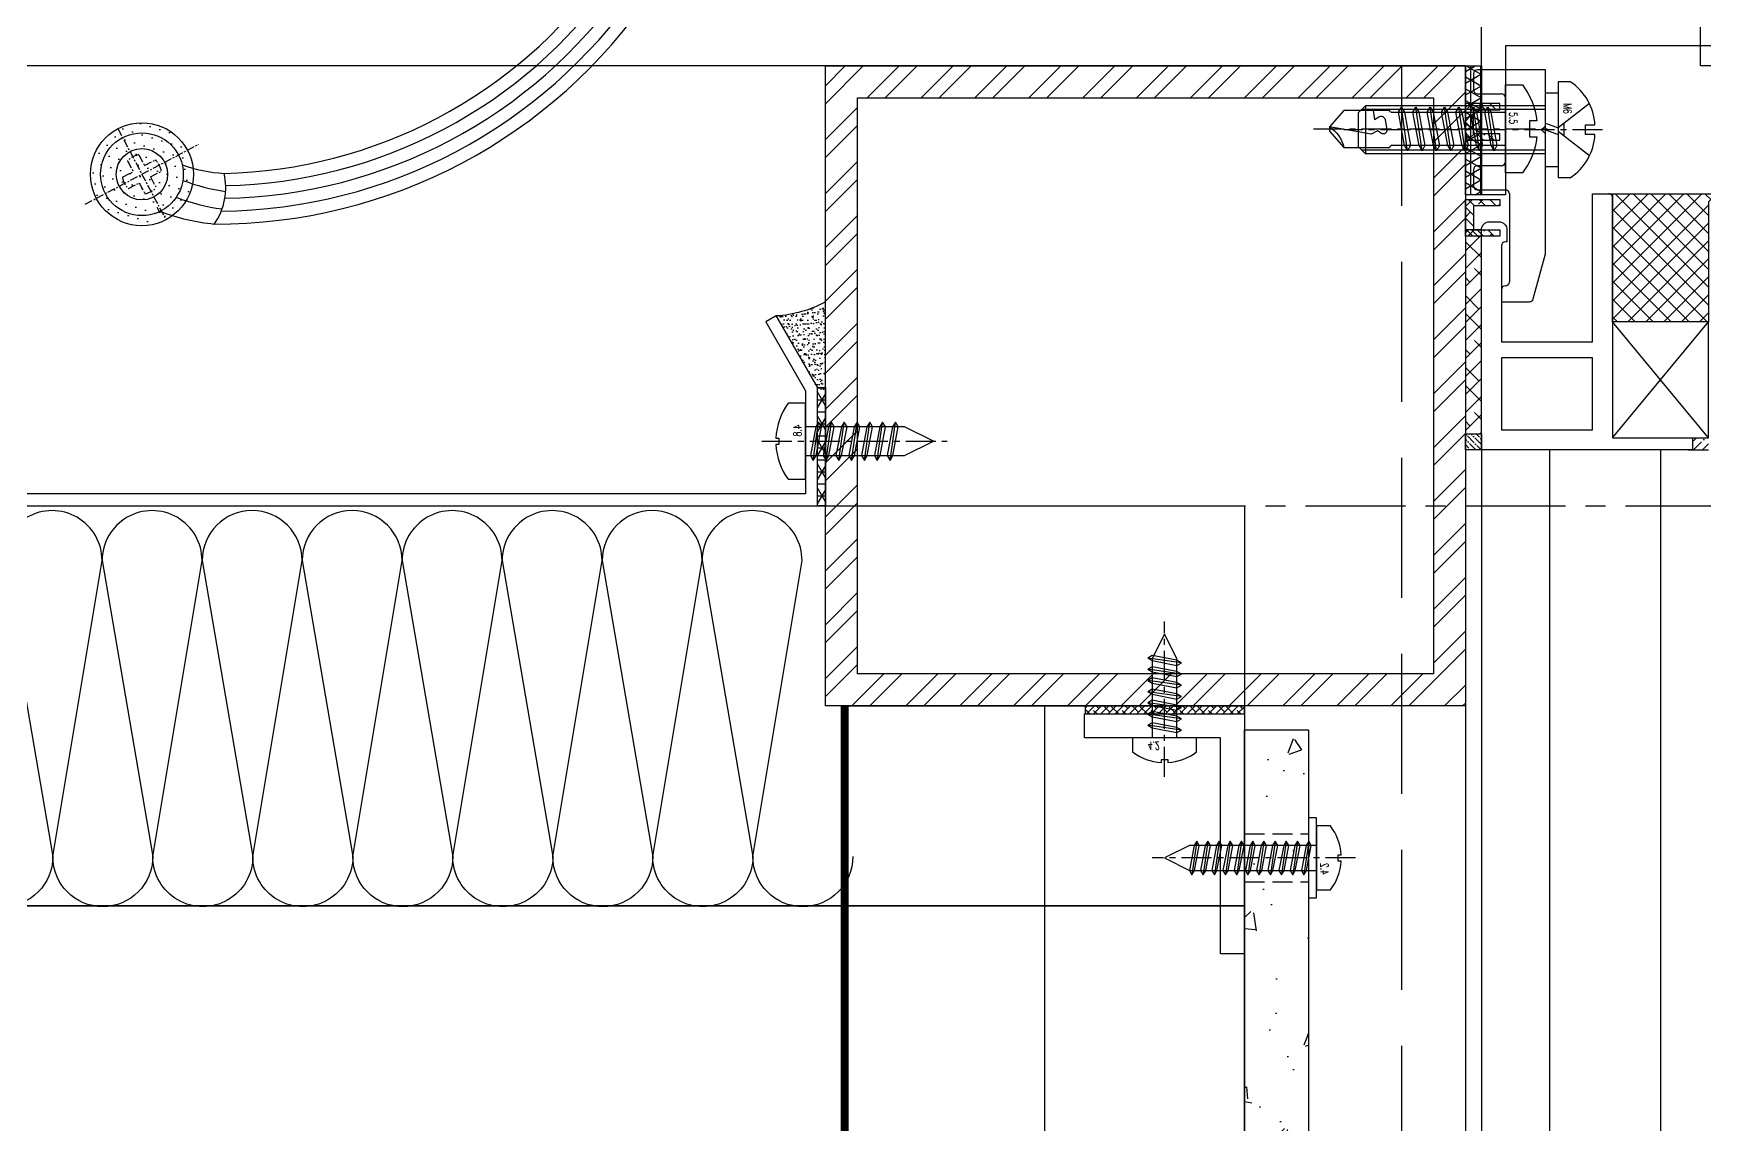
# Model space of a CAD drawing. Extents: x -160106 to 966792, y -663931 to 1550022.
# Drawn here: x -75486.9 to -75278, y -83391.5 to -83255.2 of the extents above; entities that cross this region are included whole.
import ezdxf
from ezdxf.enums import TextEntityAlignment as Align
from ezdxf.xclip import XClip

# ---------------------------------------------------------------- set-up
doc = ezdxf.new("R2010")
doc.units = 0
for name, pattern in [('AUSGEZOGEN', [0]), ('CENTER', [2, 1.25, -0.25, 0.25, -0.25]), ('ZN-CENTER', [2, 1.25, -0.25, 0.25, -0.25]), ('ZN-DASH', [0.35, 0.25, -0.1])]:
    doc.linetypes.add(name, pattern=pattern)
for name, color, linetype in [('!ZN1-填充-8', 8, 'Continuous'), ('!ZN1-标注-173', 173, 'Continuous'), ('!ZN3-不锈钢板幕墙-7', 7, 'Continuous'), ('!ZN3-其它材质幕墙-60', 60, 'Continuous'), ('!ZN3-铝板幕墙-3', 3, 'Continuous'), ('!ZN4-辅助材料-1', 1, 'Continuous'), ('!ZN4-配件-11', 11, 'Continuous'), ('!ZN5-钢材投影-40', 40, 'Continuous'), ('!ZN5-铝材投影-112', 112, 'Continuous'), ('!ZN5-铝材断面-6', 6, 'Continuous'), ('!ZN6-虚线-8', 8, 'ZN-DASH'), ('11紧固件', 11, 'Continuous'), ('2钢材断面', 2, 'Continuous'), ('A_Hatch', 8, 'Continuous'), ('BM', 8, '保温棉'), ('CEN', 1, 'CENTER'), ('Fill', 8, 'Continuous'), ('ZX', 240, 'CENTER'), ('型材截面颜色', 253, 'Continuous')]:
    doc.layers.add(name, color=color, linetype=linetype)
for name, color, linetype, lineweight in [('0CABR-填充', 8, 'Continuous', 5), ('0CABR-密封材料、垫片', 195, 'Continuous', 9), ('0填充', 8, 'Continuous', 13)]:
    doc.layers.add(name, color=color, linetype=linetype, lineweight=lineweight)
doc.styles.add('DHTEXT-1', font='ROMANS.shx', dxfattribs={"width": 0.7, "bigfont": 'CHINESE.shx'})
doc.linetypes.add('保温棉', pattern='A,0.006248399999999999,-6.2484,[134,ltypeshp.shx,S=6.2484,R=0,X=-6.2484,Y=0],-12.4968,[134,ltypeshp.shx,S=6.2484,R=180,X=6.2484,Y=0],-6.2484', length=24.9998484)

# ---------------------------------------------------------------- blocks, each defined once
blk = doc.blocks.new('20250822090122')
at = {"layer": 'A_Hatch'}
h = blk.add_hatch(dxfattribs=at)
h.set_pattern_fill('ANSI32', color=256)
h.set_pattern_definition([(45, (-80, -40), (-3.367596045400933, 3.367596045400933), []), (45, (-77.75493500000448, -40), (-3.367596045400933, 3.367596045400933), [])])
h.paths.add_polyline_path([(0, 40), (-80, 40), (-80, -40), (0, -40)])
h.paths.add_polyline_path([(-4, 36), (-4, -36), (-76, -36), (-76, 36)], flags=16)
at = {"layer": '2钢材断面'}
for points in [[(-80, 40), (0, 40), (0, -40), (-80, -40)], [(-76, 36), (-4, 36), (-4, -36), (-76, -36)]]:
    blk.add_lwpolyline(points, close=True, dxfattribs=at)
blk = doc.blocks.new('20240131155736')
at = {"layer": '!ZN1-填充-8'}
h = blk.add_hatch(dxfattribs=at)
h.set_pattern_fill('ANSI36', color=256, scale=0.5, angle=270, style=0)
h.set_pattern_definition([(315, (4155.516182055328, -11794.82250172619), (1.543481520808761, -0.4209495056751171), [1.984375, -0.396875, 0, -0.396875])])
h.paths.add_polyline_path([(-0.7497986001617392, 0.7500036128367356), (-0.7497986001617392, -0.7500036128367356), (1.250202532093681, -0.7500036128367356), (1.250202532093681, 0.7500036128367356)])
at = {"layer": '!ZN4-辅助材料-1', "linetype": 'AUSGEZOGEN'}
blk.add_line((-1.250202532108233, 0.749996387068677), (1.250202532108233, 0.7500036128367356), dxfattribs=at)
blk = doc.blocks.new('20240131160147')
at = {"layer": '!ZN5-铝材断面-6'}
blk.add_lwpolyline([(-3.359996820086963, 1.24972521692689), (-3.360017300714389, 19.749725232934), (-0.8600173007143894, 19.749725232934), (-0.8599968200869625, -10.750274787526), (9.139988671027822, -10.75027476862306), (9.139988671027822, -12.25027476862306), (-17.2600001134706, -12.25027476875402), (-17.2600001134706, 15.24972523121687, -0.414213562373095), (-16.2600001134706, 16.24972523121687), (-15.06000012539153, 16.24972523121687, -0.414213562373095), (-14.06000012539153, 15.24972523121687), (-14.06000012539153, 13.74972523121687), (-14.2600001134706, 13.74972523121687, 0.414213562373095), (-14.7600001134706, 13.24972523121687), (-14.7600001134706, 1.249725235698861)], format="xyb", close=True, dxfattribs=at)
blk.add_lwpolyline([(-14.7600001134706, -0.7502747643011389), (-14.7600001134706, -9.750274768754025), (-3.359996820086963, -9.750274787525996), (-3.359996820086963, -0.7502747830731096)], close=True, dxfattribs=at)
at = {"layer": '!ZN1-填充-8', "ltscale": 50, "xscale": -1, "rotation": 180}
blk.add_blockref('20240131155736', (9.889797354408074, -11.50027115578996), dxfattribs=at)
blk = doc.blocks.new('20250822102610', base_point=(-89164.55327459493, -87453.63117898782))
at = {"layer": '!ZN1-填充-8'}
h = blk.add_hatch(dxfattribs=at)
h.set_pattern_fill('ANSI37', color=256, angle=-1.272221872585407e-14, style=0)
h.set_pattern_definition([(44.99999999999999, (0, 0), (-1.122532015133644, 1.122532015133644), []), (135, (0, 0), (-1.122532015133644, -1.122532015133644), [])])
edge = h.paths.add_edge_path()
edge.add_line((-89165.05327484866, -87423.13117512563), (-89151.55327484867, -87423.13118085341))
edge.add_line((-89151.55327484867, -87423.13118085341), (-89152.55327484867, -87424.13118000627))
edge.add_line((-89152.55327484867, -87424.13118000627), (-89152.55327484867, -87439.13118438769))
edge.add_line((-89152.55327484867, -87439.13118438769), (-89164.55327484867, -87439.13117682973))
edge.add_line((-89164.55327484867, -87439.13117682973), (-89164.55327484867, -87423.63117784967))
edge.add_arc((-89165.05327484867, -87423.63117512563), 0.5000000000074204, 359.9996878473482, 449.9999999983324)
at = {"layer": '!ZN1-填充-8', "ltscale": 100}
for p, q in [((-89152.5532746931, -87453.63117898782), (-89164.55327484867, -87439.13117682973)), ((-89164.55327459493, -87453.63117898782), (-89152.55327484867, -87439.13118438756))]:
    blk.add_line(p, q, dxfattribs=at)
at = {"layer": '!ZN4-辅助材料-1', "linetype": 'AUSGEZOGEN'}
blk.add_lwpolyline([(-89165.05327484866, -87423.13117512563), (-89151.55327484867, -87423.13118085341), (-89152.55327484867, -87424.13118000627), (-89152.55327484867, -87439.13118438769), (-89164.55327484867, -87439.13117682973), (-89164.55327484867, -87423.63117784967, 0.4142151580810171), (-89165.05327484866, -87423.13117512563), (-89165.05327484866, -87423.13117512563)], format="xyb", dxfattribs=at)
blk.add_lwpolyline([(-89152.55327484867, -87439.13118438768), (-89164.55327467559, -87439.13117716176), (-89164.55327469764, -87442.13117353823)], dxfattribs=at)
blk.add_lwpolyline([(-89164.55327459965, -87439.13117716176), (-89164.55327459493, -87453.63117898782), (-89152.5532746931, -87453.63117898782), (-89152.55327469783, -87439.13117716176)], close=True, dxfattribs=at)
blk = doc.blocks.new('20250822103338', base_point=(-89182.55327602196, -87455.13117897836))
at = {"layer": '0填充'}
h = blk.add_hatch(dxfattribs=at)
h.set_pattern_fill('ANSI38', color=256, angle=360, style=0)
h.set_pattern_definition([(45, (0, 0), (-1.122532015133644, 1.122532015133644), []), (134.9999999999999, (0, 0), (-3.367596045400932, 1.122532015133645), [3.96875, -2.38125])])
h.paths.add_polyline_path([(-89182.553276022, -87453.13117897836), (-89180.55327602198, -87453.13117897836), (-89180.55327602211, -87427.6311789784), (-89182.55327602211, -87427.6311789784)])
at = {"layer": '型材截面颜色', "ltscale": 60}
h = blk.add_hatch(dxfattribs=at)
h.set_pattern_fill('ANSI36', color=256, scale=0.3, angle=90.00000000000001)
h.set_pattern_definition([(135, (0, 0), (-0.9260889124852567, 0.2525697034050699), [1.190625, -0.238125, 0, -0.238125])])
h.paths.add_polyline_path([(-89182.55327602196, -87455.13117898106), (-89182.55327602196, -87453.13104161006), (-89180.55326710995, -87453.1311102956), (-89180.55326710995, -87455.13124766659)])
at = {"layer": '!ZN4-辅助材料-1'}
for points in [[(-89180.55327602195, -87427.6311789784), (-89182.55327602195, -87427.6311789784), (-89182.55327602196, -87453.13117897836), (-89180.55327602196, -87453.13117897836)], [(-89182.55327602196, -87455.13117897836), (-89182.55327602196, -87453.13104160737), (-89180.55326570052, -87453.13103338321), (-89180.55326570052, -87455.1311707542)]]:
    blk.add_lwpolyline(points, close=True, dxfattribs=at)
at = {"layer": '0CABR-密封材料、垫片'}
blk.add_lwpolyline([(-89180.55327602195, -87427.6311789784), (-89182.55327602195, -87427.6311789784), (-89182.55327602196, -87455.13117897836), (-89180.55327602196, -87455.13117897836)], close=True, dxfattribs=at)
blk = doc.blocks.new('20250822103828')
at = {"layer": '!ZN4-辅助材料-1', "ltscale": 100}
for name, p in [('20250822102610', (18.40000010126096, 1.499999990541255)), ('20250822103338', (0, 0))]:
    blk.add_blockref(name, p, dxfattribs=at)
at = {"layer": '!ZN6-虚线-8', "ltscale": 50}
blk.add_blockref('20240131160147', (19.26000011348515, 12.25027476875402), dxfattribs=at)
blk = doc.blocks.new('*U3024')
at = {"linetype": 'ByBlock', "ltscale": 10}
for p, q in [((-3.099760062443238, 5.999999999999091), (-1.5997600624396, 5.999999999999091)), ((-1.5997600624396, -5.999999999999091), (-1.5997600624396, 5.999999999999091)), ((-1.5997600624396, -4.620044984873882), (-1.5997600624396, 4.620044984872013)), ((-1.5997600624396, 4.620044984872013), (0, 4.620044984872013)), ((0, 4.620044984872013), (0, -4.620044984873882)), ((-5.512308570388996, 3.264313849224891), (-1.5997600624396, 0.2324707128979036)), ((2.220446049250313e-16, 3.000000000002645), (22.5002399375644, 3.000000000000339)), ((2.220446049250313e-16, 2.55000000000389), (22.95023993756877, 2.549999999997793)), ((22.50023993756076, -2.999999999986928), (22.50023993755713, 3.000000000014891)), ((22.50023993755713, 3.000000000014891), (23.40023993755858, 2.100000000013436)), ((23.40023993756222, -2.100000000009119), (23.40023993755858, 2.100000000013436)), ((-6.199760062438145, 0.5999999999958163), (-4.999760062433779, 0.5999999999976353)), ((-4.999760062433779, 0.5999999999976353), (-4.999760062433779, -0.5999999999994543)), ((-2.359507198434585, 0.8212005739923881), (-2.359507198434585, -0.8212005739890408)), ((0, -9.343636975245317e-13), (-1.5997600624396, 0.5822434348437788)), ((-4.999760062433779, -0.5999999999994543), (-6.200041946336569, -0.6000000000067303)), ((-5.512308570388996, -3.264313849219434), (-1.5997600624396, -0.2324707128950645)), ((-0.0001236077368957922, -0.834518847842471), (-1.599883670176496, -0.2522754129977578)), ((0, -2.549999999996544), (22.95023993757604, -2.549999999997114)), ((2.220446049250313e-16, -2.999999999997355), (22.50023993756804, -2.999999999999661)), ((22.50023993755713, -3.000000000014213), (23.40023993755858, -2.100000000012757)), ((-3.0997600624396, -5.999999999999091), (-1.5997600624396, -5.999999999999091)), ((0, -4.620044984873882), (-1.5997600624396, -4.620044984873882))]:
    blk.add_line(p, q, dxfattribs=at)
at = {"color": 0, "linetype": 'ZN-CENTER', "ltscale": 3}
blk.add_line((-7.149760062439595, 2.968965134506063e-13), (25.2002399375604, 2.456684181638768e-12), dxfattribs=at)
at = {"linetype": 'ByBlock', "ltscale": 10}
for centre, radius, start, end in [((0.6289204536260513, 0.2696463704114649), 6.836666666661672, 123.0516276806388, 177.2303399897559), ((0.6289204536260513, -0.2696463704151029), 6.836666666662514, 182.7696600102441, 236.9483723193611)]:
    blk.add_arc(centre, radius, start, end, dxfattribs=at)
at = {"layer": 'Defpoints', "color": 0, "ltscale": 10, "style": 'DHTEXT-1', "width": 0.7}
blk.add_text('M6', height=1, rotation=90, dxfattribs=at).set_placement((-2.254738332375523, -2.651439335049475), align=Align.CENTER)
blk = doc.blocks.new('20250828093013')
at = {"layer": '!ZN5-铝材投影-112'}
for p, q in [((1.455191522836685e-11, 3.637978807091713e-12), (-8.499999999869033, 1.455191522836685e-11)), ((-1.01863406598568e-10, -6.999999999985448), (0, 0)), ((-8.999999999869033, -0.4999999999854481), (-8.999999999869033, -2.499999999985448)), ((-8.499999999869033, -2.999999999985448), (-5.499999999869033, -2.999999999985448)), ((-4.999999999869033, -3.499999999985448), (-5.000000000101863, -11.49999999998545)), ((-4.999999999869033, -3.499999999985448), (-4.999999999869033, -3.499999999985448)), ((-0.5000000001018634, -7.499999999985448), (-1.01863406598568e-10, -6.999999999985448)), ((-1.01863406598568e-10, -7.999999999985448), (-0.5000000001018634, -7.499999999985448)), ((-1.01863406598568e-10, -22.99999999998545), (-1.01863406598568e-10, -7.999999999985448)), ((-8.999999999869033, -12.49999999998545), (-8.999999999869033, -14.49999999998545)), ((-5.499999999869033, -11.99999999998545), (-8.499999999869033, -11.99999999998545)), ((-8.499999999869033, -14.99999999998545), (-4.999999999577994, -14.99999999998181)), ((-4.499999999577994, -15.49999999998181), (-4.499999999577994, -26.49999999998181)), ((-1.508395735509112, -28.6294095225021), (-1.01863406598568e-10, -22.99999999998545)), ((-5.499999999577994, -27.49999999998181), (-5.499999999577994, -28.99999999998181)), ((-5.499999999577994, -28.99999999998181), (-1.991358648621826, -28.99999999998545))]:
    blk.add_line(p, q, dxfattribs=at)
for centre, radius, start, end in [((-8.499999999869033, -0.4999999999854481), 0.5, 90, 180), ((-8.499999999869033, -2.499999999985448), 0.5, 180, 270), ((-5.499999999869033, -3.499999999989086), 0.500000000003638, 4.168816632087861e-10, 90), ((-8.499999999869033, -12.49999999998545), 0.5, 90, 180), ((-5.499999999985448, -11.50000000009823), 0.4999999998835847, 270.0000000133402, 1.292333155947237e-08), ((-8.499999999869033, -14.49999999998545), 0.5, 180, 270), ((-4.999999999577994, -15.49999999998181), 0.5, 0, 90), ((-4.999999999577994, -27.49999999998181), 0.5, 90, 180), ((-4.999999999577994, -26.49999999998181), 0.5, 270, 0), ((-1.991358648665482, -28.49999999998909), 0.499999999996362, 270.0000000050026, 345.0000000045844)]:
    blk.add_arc(centre, radius, start, end, dxfattribs=at)
blk = doc.blocks.new('*U2281')
at = {"linetype": 'ByBlock', "ltscale": 10}
for p, q in [((0.9859588387780631, 2.110000000000021), (1.57904116122194, -2.110000000000007)), ((2.385958838778063, 2.109999999999977), (2.97904116122194, -2.110000000000051)), ((3.785958838778063, 2.109999999999933), (4.37904116122194, -2.110000000000094)), ((5.185958838778062, 2.109999999999889), (5.779041161221939, -2.110000000000138)), ((6.585958838778063, 2.109999999999845), (7.17904116122194, -2.110000000000182)), ((7.985958838778063, 2.109999999999801), (8.57904116122194, -2.110000000000226)), ((9.385958838778063, 2.109999999999757), (9.97904116122194, -2.11000000000027)), ((0, 1.550000000000024), (9.895000016689004, 1.549999999999739)), ((9.895000016689004, 1.549999999999739), (13, -2.927436071331612e-13)), ((9.895000016689004, -1.550000000000255), (0, -1.549999999999945)), ((13, -2.927436071331612e-13), (9.895000016689004, -1.550000000000255))]:
    blk.add_line(p, q, dxfattribs=at)
at = {"color": 0, "linetype": 'CENTER', "ltscale": 3}
blk.add_line((-4.851510917911964, 2.913225216616411e-13), (14.54315256367451, -8.526512829121202e-15), dxfattribs=at)
at = {"linetype": 'ByBlock', "ltscale": 10}
blk.add_lwpolyline([(-3.087680633323398, 0.4000000000000909, -0.1514667514007003), (-1.723475382979757, 4), (0, 4), (0, -4), (-1.723475382979757, -4, -0.1514667514007005), (-3.087680633323398, -0.4000000000000892), (-2.699999999999932, -0.3999999999999773), (-2.699999999999932, 0.4000000000000341)], format="xyb", close=True, dxfattribs=at)
for points in [[(1.255725010475717, -1.549999999999976), (0.6626426880318403, 1.550000000000018), (0.9859588387779494, 2.109999999999935), (1.309274989524115, 1.550000000000018), (1.902357311968163, -1.549999999999976), (1.57904116122194, -2.10999999999995)], [(2.655725010475717, -1.55000000000002), (2.06264268803184, 1.549999999999975), (2.385958838777949, 2.109999999999892), (2.709274989524115, 1.549999999999975), (3.302357311968163, -1.55000000000002), (2.97904116122194, -2.109999999999994)], [(4.055725010475717, -1.550000000000064), (3.46264268803184, 1.549999999999931), (3.785958838777949, 2.109999999999848), (4.109274989524115, 1.549999999999931), (4.702357311968163, -1.550000000000064), (4.37904116122194, -2.110000000000038)], [(5.455725010475716, -1.550000000000108), (4.86264268803184, 1.549999999999887), (5.185958838777949, 2.109999999999804), (5.509274989524115, 1.549999999999887), (6.102357311968162, -1.550000000000108), (5.779041161221939, -2.110000000000082)], [(6.855725010475717, -1.550000000000152), (6.26264268803184, 1.549999999999843), (6.585958838777949, 2.10999999999976), (6.909274989524115, 1.549999999999843), (7.502357311968162, -1.550000000000152), (7.17904116122194, -2.110000000000126)], [(8.255725010475718, -1.550000000000196), (7.66264268803184, 1.549999999999799), (7.985958838777949, 2.109999999999716), (8.309274989524116, 1.549999999999799), (8.902357311968164, -1.550000000000196), (8.57904116122194, -2.11000000000017)], [(9.655725010475717, -1.55000000000024), (9.06264268803184, 1.549999999999755), (9.385958838777949, 2.109999999999672), (9.709274989524115, 1.549999999999755), (10.30235731196816, -1.55000000000024), (9.97904116122194, -2.110000000000213)]]:
    blk.add_lwpolyline(points, close=True, dxfattribs=at)
at = {"layer": 'Defpoints', "color": 0, "ltscale": 10, "style": 'DHTEXT-1', "width": 0.7}
blk.add_text('4.2', height=1, rotation=90, dxfattribs=at).set_placement((-0.4943080637851551, -1.360906739295894), align=Align.CENTER)
blk = doc.blocks.new('*U2280')
at = {"linetype": 'ByBlock', "ltscale": 10}
for p, q in [((0.9859588387780631, 2.110000000000021), (1.57904116122194, -2.110000000000007)), ((2.385958838778063, 2.109999999999994), (2.97904116122194, -2.110000000000034)), ((3.785958838778063, 2.109999999999967), (4.37904116122194, -2.110000000000061)), ((5.185958838778062, 2.10999999999994), (5.779041161221939, -2.110000000000087)), ((6.585958838778063, 2.109999999999913), (7.17904116122194, -2.110000000000114)), ((7.985958838778063, 2.109999999999886), (8.57904116122194, -2.110000000000142)), ((9.385958838778063, 2.109999999999859), (9.97904116122194, -2.110000000000168)), ((10.78595883877806, 2.109999999999832), (11.37904116122194, -2.110000000000196)), ((12.18595883877806, 2.109999999999805), (12.77904116122194, -2.110000000000222)), ((13.58595883877806, 2.109999999999778), (14.17904116122194, -2.110000000000249)), ((14.98595883877806, 2.109999999999751), (15.57904116122194, -2.110000000000277)), ((0, 1.550000000000024), (15.895000016689, 1.549999999999744)), ((15.895000016689, 1.549999999999744), (19, -2.884803507186006e-13)), ((15.895000016689, -1.550000000000251), (0, -1.549999999999945)), ((19, -2.884803507186006e-13), (15.895000016689, -1.550000000000251))]:
    blk.add_line(p, q, dxfattribs=at)
at = {"color": 0, "linetype": 'CENTER', "ltscale": 3}
blk.add_line((-4.851510917911964, 2.913225216616411e-13), (20.54315256367451, -4.2632564145606e-15), dxfattribs=at)
at = {"linetype": 'ByBlock', "ltscale": 10}
blk.add_lwpolyline([(-3.087680633323398, 0.4000000000000909, -0.1514667514007003), (-1.723475382979757, 4), (0, 4), (0, -4), (-1.723475382979757, -4, -0.1514667514007005), (-3.087680633323398, -0.4000000000000892), (-2.699999999999932, -0.3999999999999773), (-2.699999999999932, 0.4000000000000341)], format="xyb", close=True, dxfattribs=at)
for points in [[(1.255725010475717, -1.549999999999976), (0.6626426880318403, 1.550000000000018), (0.9859588387779494, 2.109999999999935), (1.309274989524115, 1.550000000000018), (1.902357311968163, -1.549999999999976), (1.57904116122194, -2.10999999999995)], [(2.655725010475717, -1.550000000000003), (2.06264268803184, 1.549999999999991), (2.385958838777949, 2.109999999999908), (2.709274989524115, 1.549999999999991), (3.302357311968163, -1.550000000000003), (2.97904116122194, -2.109999999999977)], [(4.055725010475717, -1.55000000000003), (3.46264268803184, 1.549999999999965), (3.785958838777949, 2.109999999999881), (4.109274989524115, 1.549999999999965), (4.702357311968163, -1.55000000000003), (4.37904116122194, -2.110000000000004)], [(5.455725010475716, -1.550000000000057), (4.86264268803184, 1.549999999999937), (5.185958838777949, 2.109999999999855), (5.509274989524115, 1.549999999999937), (6.102357311968162, -1.550000000000057), (5.779041161221939, -2.110000000000031)], [(6.855725010475717, -1.550000000000084), (6.26264268803184, 1.549999999999911), (6.585958838777949, 2.109999999999828), (6.909274989524115, 1.549999999999911), (7.502357311968162, -1.550000000000084), (7.17904116122194, -2.110000000000058)], [(8.255725010475718, -1.550000000000111), (7.66264268803184, 1.549999999999883), (7.985958838777949, 2.1099999999998), (8.309274989524116, 1.549999999999883), (8.902357311968164, -1.550000000000111), (8.57904116122194, -2.110000000000085)], [(9.655725010475717, -1.550000000000138), (9.06264268803184, 1.549999999999857), (9.385958838777949, 2.109999999999774), (9.709274989524115, 1.549999999999857), (10.30235731196816, -1.550000000000138), (9.97904116122194, -2.110000000000111)], [(11.05572501047572, -1.550000000000165), (10.46264268803184, 1.54999999999983), (10.78595883877795, 2.109999999999746), (11.10927498952411, 1.54999999999983), (11.70235731196816, -1.550000000000165), (11.37904116122194, -2.110000000000139)], [(12.45572501047572, -1.550000000000192), (11.86264268803184, 1.549999999999803), (12.18595883877795, 2.10999999999972), (12.50927498952412, 1.549999999999803), (13.10235731196816, -1.550000000000192), (12.77904116122194, -2.110000000000166)], [(13.85572501047572, -1.550000000000219), (13.26264268803184, 1.549999999999776), (13.58595883877795, 2.109999999999693), (13.90927498952411, 1.549999999999776), (14.50235731196816, -1.550000000000219), (14.17904116122194, -2.110000000000193)], [(15.25572501047572, -1.550000000000246), (14.66264268803184, 1.549999999999749), (14.98595883877795, 2.109999999999665), (15.30927498952412, 1.549999999999749), (15.90235731196816, -1.550000000000246), (15.57904116122194, -2.11000000000022)]]:
    blk.add_lwpolyline(points, close=True, dxfattribs=at)
at = {"layer": 'Defpoints', "color": 0, "ltscale": 10, "style": 'DHTEXT-1', "width": 0.7}
blk.add_text('4.2', height=1, rotation=90, dxfattribs=at).set_placement((-0.4943080637851551, -1.360906739295894), align=Align.CENTER)
blk = doc.blocks.new('*U2282')
at = {"linetype": 'ByBlock', "ltscale": 10}
blk.add_lwpolyline([(0, -5), (1, -5), (1, 5), (0, 5)], close=True, dxfattribs=at)
blk = doc.blocks.new('*U1421')
at = {"layer": '!ZN1-填充-8', "ltscale": 10}
h = blk.add_hatch(dxfattribs=at)
h.set_pattern_fill('AR-CONC', color=8, scale=10)
h.set_pattern_definition([(49.99999999999999, (186.9277592031826, 0), (18.2184668996004, -1.593908553890308), [1.905, -20.955]), (355, (186.9277592031826, 0), (-3.524282597566698, 19.105664288218), [1.524, -16.764]), (100.451, (188.4459592031826, -0.132825), (14.69425016659592, 17.51166878202919), [1.619, -17.809]), (46.18420000000002, (186.9277592031826, 5.08), (27.10790408921299, -4.204232793272713), [2.857499999999998, -31.43249999999999]), (96.6356, (189.1867492031826, 4.729649999999999), (23.74042344662372, 24.74255558900492), [2.4285, -26.7135]), (351.1840000000001, (186.9277592031826, 5.08), (23.74046058139339, 24.74251178605977), [2.286, -25.146]), (21, (189.4677592031826, 3.81), (15.16148798353833, -10.22655185167625), [1.905, -20.955]), (326.0000000000001, (189.4677592031826, 3.81), (6.180202834764708, 18.41879661223193), [1.524, -16.764]), (71.4514, (190.7312092031826, 2.95779), (21.34164907701244, 8.192285771605745), [1.619, -17.809]), (37.50000000000001, (186.9277592031826, 0), (0.308860325059182, 8.455503887315311), [0, -16.5608, 0, -17.018, 0, -16.8275]), (7.499999999999999, (186.9277592031826, 0), (6.681966251030574, 10.01805748181195), [0, -9.7028, 0, -16.1798, 0, -6.4135]), (327.5, (181.2635592031826, 0), (13.55905951668714, -0.5728743992673435), [0, -6.35, 0, -19.812, 0, -26.289]), (317.5, (178.7235592031826, 0), (14.81291813860181, 2.542649103333303), [0, -8.255, 0, -13.1572, 0, -18.669])])
edge = h.paths.add_edge_path()
edge.add_line((394.1575950642869, 8), (0, 8))
edge.add_line((0, 8), (0, 0))
edge.add_line((0, 0), (394.1575950642869, 0))
at = {"layer": '!ZN1-填充-8', "const_width": 1}
blk.add_lwpolyline([(-2.999999998137184, 58), (394.1575950642869, 58)], dxfattribs=at)
at = {"layer": '!ZN3-其它材质幕墙-60', "ltscale": 20}
blk.add_lwpolyline([(394.1575950642869, 8), (0, 8), (0, 0), (394.1575950642869, 0)], dxfattribs=at)
at = {"layer": '!ZN5-铝材投影-112'}
blk.add_lwpolyline([(-2, 8), (28, 8), (28, 11), (1, 11), (1, 28), (-2, 28)], close=True, dxfattribs=at)
at = {"layer": '!ZN6-虚线-8', "color": 8, "linetype": 'ZN-DASH', "ltscale": 10}
for p, q in [((12.99999999999996, 8), (12.99999999999996, 0)), ((18.99999999999996, 8), (18.99999999999996, 0))]:
    blk.add_line(p, q, dxfattribs=at)
at = {"layer": 'BM'}
blk.add_line((-2.999999998137184, 33), (394.1575950642869, 33), dxfattribs=at)
at = {"layer": 'Defpoints', "color": 8}
blk.add_lwpolyline([(394.1575950642869, 58), (-2.999999998137184, 58), (-2.999999998137184, 8), (394.1575950642869, 8)], dxfattribs=at)
at = {"layer": '!ZN4-配件-11', "color": 1}
for name, p, rotation in [('*U2281', (1, 18), 180), ('*U2280', (16.00000000000005, -1), 89.99999999999997)]:
    blk.add_blockref(name, p, dxfattribs=dict(at, rotation=rotation))
at = {"layer": '!ZN4-配件-11', "extrusion": (0, 0, -1), "zscale": -1, "rotation": 270}
blk.add_blockref('*U2282', (-15.99999999999976, -8.881784197001252e-16), dxfattribs=at)
blk = doc.blocks.new('*U2283')
at = {"linetype": 'ByBlock', "ltscale": 10}
for p, q in [((0.980701996714231, 2.400000000000386), (1.655298003285623, -2.399999999999796)), ((2.580701996714217, 2.400000210272508), (3.255298003285609, -2.399999789727674)), ((4.180701996714204, 2.40000042054463), (4.855298003285595, -2.399999579455552)), ((5.780701996714191, 2.400000630816753), (6.455298003285582, -2.399999369183429)), ((7.380701996714176, 2.400000841088874), (8.055298003285568, -2.399999158911307)), ((8.980701996714163, 2.400001051360997), (9.655298003285555, -2.399998948639185)), ((10.58070199671415, 2.400001261633119), (11.25529800328554, -2.399998738367063)), ((0, 1.7899998674459), (12.38000001907299, 1.790001397150355)), ((12.38000001907299, 1.790001397150355), (16, 1.626980552060786e-06)), ((16, 1.626980552060786e-06), (12.38000001907299, -1.789998580962678)), ((12.38000001907299, -1.789998580962678), (0, -1.790000231097598))]:
    blk.add_line(p, q, dxfattribs=at)
at = {"color": 0, "linetype": 'CENTER', "ltscale": 3}
blk.add_line((-5.42402482348062, 2.951201566112061e-13), (17.70672576295199, 2.948752353404415e-13), dxfattribs=at)
at = {"linetype": 'ByBlock', "ltscale": 10}
blk.add_lwpolyline([(-3.299999999999955, 0.4000000000003876), (-3.689993742175107, 0.3999999999999488, -0.1474780726293994), (-2.137196594791703, 4.750000000000297), (0, 4.750000000000293), (0, -4.749999999999703), (-2.137196594791703, -4.749999999999703, -0.1474780726293994), (-3.689993742175107, -0.3999999999993538), (-3.299999999999955, -0.3999999999995669)], format="xyb", close=True, dxfattribs=at)
for points in [[(1.303114339079855, -1.789999999999669), (0.6285183325084631, 1.790000000000258), (0.980701996714231, 2.400000000000158), (1.332885660919771, 1.790000000000258), (2.00748166749139, -1.789999999999669), (1.655298003285623, -2.399999999999796)], [(2.903114339079841, -1.789999789727547), (2.228518332508449, 1.790000210272381), (2.580701996714217, 2.400000210272281), (2.932885660919758, 1.790000210272381), (3.607481667491377, -1.789999789727547), (3.255298003285609, -2.399999789727674)], [(4.503114339079827, -1.789999579455424), (3.828518332508436, 1.790000420544503), (4.180701996714204, 2.400000420544403), (4.532885660919744, 1.790000420544503), (5.207481667491363, -1.789999579455424), (4.855298003285595, -2.399999579455552)], [(6.103114339079815, -1.789999369183302), (5.428518332508423, 1.790000630816625), (5.780701996714191, 2.400000630816525), (6.132885660919731, 1.790000630816625), (6.80748166749135, -1.789999369183302), (6.455298003285582, -2.399999369183429)], [(7.7031143390798, -1.78999915891118), (7.028518332508408, 1.790000841088747), (7.380701996714176, 2.400000841088647), (7.732885660919717, 1.790000841088747), (8.407481667491336, -1.78999915891118), (8.055298003285568, -2.399999158911307)], [(9.303114339079787, -1.789998948639058), (8.628518332508396, 1.79000105136087), (8.980701996714163, 2.400001051360769), (9.332885660919704, 1.79000105136087), (10.00748166749132, -1.789998948639058), (9.655298003285555, -2.399998948639185)], [(10.90311433907977, -1.789998738366936), (10.22851833250838, 1.790001261632992), (10.58070199671415, 2.400001261632892), (10.93288566091969, 1.790001261632992), (11.60748166749131, -1.789998738366936), (11.25529800328554, -2.399998738367063)]]:
    blk.add_lwpolyline(points, close=True, dxfattribs=at)
at = {"layer": 'Defpoints', "color": 0, "ltscale": 10, "style": 'DHTEXT-1', "width": 0.7}
blk.add_text('4.8', height=1, rotation=90, dxfattribs=at).set_placement((-0.4943080637851551, -1.360906739296144), align=Align.CENTER)
blk = doc.blocks.new('fldx')
h = blk.add_hatch()
h.set_pattern_fill('DOTS', color=256, angle=45, style=0)
h.set_pattern_definition([(45.00000000000001, (-6059.472415639524, -1072.347563096982), (-0.5612660075668219, 1.683798022700466), [0, -1.5875])])
h.paths.add_polyline_path([(19.49185741183101, 32.63750814745617, 1), (3.404577326411527, 32.63750814745617, 1)])
h = blk.add_hatch()
h.set_pattern_fill('DOTS', color=256, angle=45, style=0)
h.set_pattern_definition([(45.00000000000001, (-6059.472415639524, -1162.347563096982), (-0.5612660075668219, 1.683798022700466), [0, -1.5875])])
h.paths.add_polyline_path([(19.49185741183101, -57.36249185254428, 1), (3.404577326411527, -57.36249185254428, 1)])
at = {"layer": '!ZN1-标注-173'}
blk.add_line((18.18142601291765, -57.67171863582234), (17.18142601291765, -57.67171863580779), dxfattribs=at)
blk.add_line((17.18142601291765, -57.67171863582234), (17.18142601291765, -57.67171863582234))
for centre in [(11.44821736912127, 32.63750814745617), (11.44821736912127, -57.36249185254428)]:
    blk.add_circle(centre, 8.043640042709816)
at = {"color": 4, "linetype": 'ByBlock'}
for centre, radius in [((11.44821736912127, 32.63750814742707), 6.464888629969209), ((11.44821736912127, 32.6374963084545), 4), ((11.44821736912127, -57.36250369151685), 6.464888629969209), ((11.44821736912127, -57.36249185254428), 4)]:
    blk.add_circle(centre, radius, dxfattribs=at)
for centre, radius, start, end in [((-3.44787772060954, 8.502973574710268), 32.36139694209459, 33.30117827491956, 48.70006589089888), ((-4.219250643538544, 5.258542309720724), 32.36139694209459, 35.59385651078586, 48.70006589089888), ((-3.44787772060954, 8.502973574710268), 24.36139694209459, 31.49635058581813, 47.22872874139858), ((-6.203296043531736, 3.240134435736763), 32.36139694209459, 36.13416905110966, 48.38881705301178), ((14.90383648095303, 30.67066860510567), 9.745620917703995, 284.381576615608, 333.1610540623005), ((-48.93074560828973, -12.36249777204466), 82.17773686555333, 331.9580912544686, 28.04190874553144), ((-48.93074560828973, -12.36249777204466), 80.17773686555333, 332.733597266586, 27.26640273341395), ((-49.92487615717619, -12.36249777204512), 75.17068832294687, 333.4377038734888, 26.56229612651115), ((-48.93074560828973, -12.36249777204466), 76.17773686555333, 333.285964540744, 26.71403545925595), ((-48.93074560828973, -12.36249777204466), 78.17773686555333, 333.1628154087539, 26.83718459124611), ((-3.44787772060954, -33.22796911880005), 24.36139694209459, 312.7712712586014, 328.5036494141819), ((14.90383648095303, -55.39566414919545), 9.745620917703995, 26.83894593769939, 75.61842338439192), ((-6.203296043531736, -27.96512997982654), 32.36139694209459, 311.6111829469883, 323.8658309488903), ((-4.219250643538544, -29.9835378538105), 32.36139694209459, 311.2999341091012, 324.4061434892142), ((-3.44787772060954, -33.22796911880005), 32.36139694209459, 311.2999341091012, 326.6988217250804)]:
    blk.add_arc(centre, radius, start, end, dxfattribs=at)
at = {"layer": 'CEN', "linetype": 'ZN-CENTER'}
for p, q in [((11.44821736912127, 42.64950402247086), (11.44821736912127, 22.62551227244148)), ((10.44821736912127, 35.53868118507853), (10.44821736912127, 33.63749630851271)), ((12.44821736912127, 35.53868118507853), (12.44821736912127, 33.63749630851271)), ((3.318701669137226, 32.6374963084545), (19.39906726908521, 32.6374963084545)), ((8.54704025076353, 33.63749630851271), (10.44821736912127, 33.63749630851271)), ((8.54704841223429, 31.63749630851271), (10.44821736912127, 31.63749630851271)), ((10.44821736912127, 31.63749630851271), (10.44821736912127, 29.73633510977561)), ((12.44821736912127, 33.63749630851271), (14.349394487479, 33.63749630851271)), ((12.44821736912127, 31.63749630851271), (14.34938632600824, 31.63749630851271)), ((12.44821736912127, 31.6374963084545), (12.44821736912127, 29.73633510977561)), ((11.44821736912127, -67.37449956656064), (11.44821736912127, -47.35050781653126)), ((10.44821736912127, -56.36249185260249), (10.44821736912127, -54.46133065386539)), ((12.44821736912127, -56.36249185254428), (12.44821736912127, -54.46133065386539)), ((3.362733974470757, -57.36250369154595), (19.44309957441874, -57.36250369154595)), ((8.54704841223429, -56.36249185260249), (10.44821736912127, -56.36249185260249)), ((12.44821736912127, -56.36249185260249), (14.34938632600824, -56.36249185260249)), ((8.54704025076353, -58.36249185260249), (10.44821736912127, -58.36249185260249)), ((10.44821736912127, -60.26367672916831), (10.44821736912127, -58.36249185260249)), ((12.44821736912127, -60.26367672916831), (12.44821736912127, -58.36249185260249)), ((12.44821736912127, -58.36249185260249), (14.349394487479, -58.36249185260249))]:
    blk.add_line(p, q, dxfattribs=at)
for centre, start, end in [((11.44821736912127, 32.63750814742707), 70.98153379508508, 109.0184662049149), ((11.44821736912127, 32.63750814742707), 160.9817676020062, 199.0187000139466), ((11.44821736912127, 32.63750814742707), 340.9812999860534, 19.01823239799385), ((11.44821736912127, 32.63750814742707), 250.9815337950851, 289.0184662049149), ((11.44821736912127, -57.36250369151685), 70.98153379508508, 109.0184662049149), ((11.44821736912127, -57.36250369151685), 160.9812999860534, 199.0182323979938), ((11.44821736912127, -57.36250369151685), 340.9817676020062, 19.01870001394657), ((11.44821736912127, -57.36250369151685), 250.9815337950851, 289.0184662049149)]:
    blk.add_arc(centre, 3.068681311968248, start, end, dxfattribs=at)
blk = doc.blocks.new('*U3023')
at = {"linetype": 'ByBlock', "ltscale": 10}
for p, q in [((1.419619596213958, 2.729999885991237), (2.200602679755074, -2.730000114008757)), ((3.219619596213958, 2.729999881768008), (4.000602679755074, -2.730000118231986)), ((5.019619596213958, 2.729999877544779), (5.800602679755074, -2.730000122455214)), ((6.819619596213958, 2.729999873321551), (7.600602679755074, -2.730000126678443)), ((8.619619596213958, 2.729999869098322), (9.400602679755075, -2.730000130901672)), ((10.41961959621396, 2.729999864875094), (11.20060267975507, -2.7300001351249)), ((12.21961959621396, 2.729999860651865), (13.00060267975507, -2.730000139348129)), ((0, 2.084999581674395), (14.28830168384373, 2.085001969002848)), ((14.28834179297628, -2.085001744372565), (0, -2.084999717997933))]:
    blk.add_line(p, q, dxfattribs=at)
at = {"color": 0, "linetype": 'CENTER', "ltscale": 3}
blk.add_line((23.99999999999994, 2.188255855140087e-07), (-5.914909539480056, -1.533137051807418e-07), dxfattribs=at)
at = {"linetype": 'ByBlock', "ltscale": 10}
blk.add_lwpolyline([(-3.944271909999143, 1.000000079036682, -0.137385347329328), (-2.123903424387548, 5.500000079036611), (1.77635683940025e-15, 5.500000079036611), (1.77635683940025e-15, -5.499999920963375), (-2.123903424387548, -5.499999920963375, -0.137385347329328), (-3.944271909999143, -0.9999999209634319), (-2.999999999999998, -0.9999999209633751), (-2.999999999999998, 1.000000079036639)], format="xyb", close=True, dxfattribs=at)
for points in [[(1.828211756127738, -2.085000114008789), (1.047228672586622, 2.084999885991241), (1.419619596213901, 2.729999885991095), (1.792010519841123, 2.084999885991241), (2.57299360338241, -2.085000114008761), (2.200602679755074, -2.730000114008771)], [(3.628211756127738, -2.085000118232018), (2.847228672586622, 2.084999881768012), (3.219619596213901, 2.729999881767866), (3.592010519841123, 2.084999881768012), (4.37299360338241, -2.085000118231989), (4.000602679755074, -2.730000118232)], [(5.428211756127738, -2.085000122455247), (4.647228672586622, 2.084999877544783), (5.019619596213901, 2.729999877544637), (5.392010519841123, 2.084999877544783), (6.17299360338241, -2.085000122455218), (5.800602679755074, -2.730000122455229)], [(7.228211756127738, -2.085000126678475), (6.447228672586622, 2.084999873321555), (6.819619596213901, 2.729999873321409), (7.192010519841123, 2.084999873321555), (7.97299360338241, -2.085000126678447), (7.600602679755074, -2.730000126678457)], [(9.028211756127739, -2.085000130901704), (8.247228672586623, 2.084999869098326), (8.619619596213902, 2.72999986909818), (8.992010519841124, 2.084999869098326), (9.77299360338241, -2.085000130901676), (9.400602679755075, -2.730000130901686)], [(10.82821175612774, -2.085000135124933), (10.04722867258662, 2.084999864875098), (10.4196195962139, 2.729999864874951), (10.79201051984112, 2.084999864875098), (11.57299360338241, -2.085000135124904), (11.20060267975507, -2.730000135124914)], [(12.62821175612774, -2.085000139348161), (11.84722867258662, 2.084999860651869), (12.2196195962139, 2.729999860651723), (12.59201051984112, 2.084999860651869), (13.37299360338241, -2.085000139348133), (13.00060267975507, -2.730000139348143)]]:
    blk.add_lwpolyline(points, close=True, dxfattribs=at)
for points in [[(14.28755614132959, -2.084999790480305, -0.414213562373095), (14.44551068678416, -2.242954335934877), (14.44551068678416, -2.321931608662732), (20.17706341883141, -2.321931608662732), (21.99999672497771, -0.2620664843346907), (21.99999672497771, 0.2620669033741529), (20.1770634188305, 2.321932027703048), (14.44551068678416, 2.321932027703616), (14.44551068678416, 2.242954754974284, -0.414213562373095), (14.28755614132959, 2.085000209519654)], [(16.51287844574838, -2.321931608662732), (16.35611659158181, -1.195959136936376), (15.82661205339483, -1.523970797760166, -0.5304615897786895), (15.03442566961419, -1.169417307181045), (14.81075563571315, 0.0990784896746442, -0.6513157956771675), (15.47433833661651, 0.5440859063701903), (16.0012324895205, 0.2109028390927443), (16.76803563861736, 0.6608451827776259), (21.99999672497771, -0.2620664843346907, -0.2012259957209903), (20.1770634188305, 2.321932027703048)]]:
    blk.add_lwpolyline(points, format="xyb", dxfattribs=at)
at = {"layer": 'Defpoints', "color": 0, "ltscale": 10, "style": 'DHTEXT-1', "width": 0.7}
blk.add_text('5.5', height=1, rotation=90, dxfattribs=at).set_placement((-0.4943080637851551, -1.360906537433093), align=Align.CENTER)
blk = doc.blocks.new('*U3563')
at = {"linetype": 'ByBlock', "lineweight": -2, "ltscale": 10}
for p, q in [((0, 4.200000000000099), (0, -4.199999999999992)), ((-1.19999999999709, -2.999999999995627), (-1.19999999999709, 2.999999999995733)), ((5.50000000054162, 2.500000000000053), (5.50000000054162, -2.499999999999947)), ((5.50000000054162, 2.000000000000053), (0, 2.000000000000053)), ((5.50000000054162, -1.999999999999947), (0, -1.999999999999947))]:
    blk.add_line(p, q, dxfattribs=at)
at = {"color": 0, "linetype": 'CENTER', "ltscale": 3}
blk.add_line((10.0124521631674, 5.329070518200751e-14), (-2.451370260241674, 5.329070518200751e-14), dxfattribs=at)
at = {"linetype": 'ByBlock', "lineweight": -2, "ltscale": 10}
for centre, radius, start, end in [((0, 2.999999999995733), 1.2, 90, 180), ((7.00000000054162, 2.500000000000053), 1.5, 348.4480414647314, 180), ((16.16515139045397, 5.329070518200751e-14), 8, 164.3308475018224, 195.6691524981776), ((4.415117063422031, -3.584688101909705e-12), 5.96066603962293, 160.3950489643864, 199.6049510356135), ((6.186535024229231, -0.0009536892320660684), 2.672094166157843, 323.2266208412516, 36.78433105121244), ((0, -2.999999999995627), 1.2, 180, 270), ((7.00000000054162, -2.499999999999947), 1.5, 180, 11.5519585352685)]:
    blk.add_arc(centre, radius, start, end, dxfattribs=at)
at = {"layer": 'Defpoints', "color": 0, "ltscale": 10, "style": 'DHTEXT-1', "width": 0.7}
blk.add_text('D4', height=1, rotation=90, dxfattribs=at).set_placement((7.370543652128534, -1.846676056511448), align=Align.CENTER)
blk = doc.blocks.new('20250918111454', base_point=(-75307.86896925682, -83259.22476175737))
at = {"layer": '!ZN1-填充-8'}
h = blk.add_hatch(dxfattribs=at)
h.set_pattern_fill('NET3', color=256, scale=0.4, angle=90.00000000000001, style=0)
h.set_pattern_definition([(90, (0, 0), (-1.27, -2.042315765089328e-16), []), (150, (0, 0), (-0.635, -1.099852262806237), []), (210, (0, 0), (0.635, -1.099852262806237), [])])
h.paths.add_polyline_path([(-75305.86896925679, -83275.37525834801), (-75307.86896925679, -83275.37525834801), (-75307.8689692568, -83259.22476175737), (-75305.8689692568, -83259.22476175737)])
at = {"layer": '!ZN3-铝板幕墙-3', "ltscale": 40}
for p, q in [((-75218.4689692568, -83264.22476175746), (-75218.4689692568, -83214.22476182976)), ((-75220.9689692568, -83261.65573945375), (-75220.9689692568, -83216.8456605163)), ((-75278.46896925682, -83259.22363300614), (-75278.46896925682, -83242.08729199994))]:
    blk.add_line(p, q, dxfattribs=at)
at = {"layer": '!ZN3-铝板幕墙-3', "ltscale": 30}
for p, q in [((-75241.95508063534, -83256.72363300614), (-75278.4689692568, -83256.72363300613)), ((-75220.9689692568, -83261.65573945375), (-75241.95508063534, -83256.72363300614)), ((-75242.51680237283, -83259.22363300614), (-75278.4689692568, -83259.22363300614)), ((-75218.46896936414, -83264.2247618379), (-75242.51680237283, -83259.22363300614))]:
    blk.add_line(p, q, dxfattribs=at)
at = {"layer": '!ZN4-辅助材料-1', "ltscale": 5}
blk.add_lwpolyline([(-75305.86896925679, -83275.37525834801), (-75307.86896925679, -83275.37525834801), (-75307.86896925682, -83259.22476175737), (-75305.86896925679, -83259.22476175737)], close=True, dxfattribs=at)
at = {"layer": '!ZN5-铝材投影-112'}
blk.add_lwpolyline([(-75305.86896925679, -83275.34363300422), (-75305.86896925679, -83253.723633006), (-75262.20978311234, -83253.723633006), (-75262.20978311234, -83256.723633006), (-75302.86896925679, -83256.72363300745), (-75302.86896925679, -83275.34363300567)], close=True, dxfattribs=at)
at = {"layer": '!ZN4-配件-11', "color": 1, "ltscale": 40}
for name, p, rotation in [('*U3563', (-75269.56290861571, -83259.22363300934), 90), ('*U3023', (-75302.86896925679, -83267.12619934608), 180)]:
    blk.add_blockref(name, p, dxfattribs=dict(at, rotation=rotation))
blk = doc.blocks.new('20250828132035')
at = {"layer": '!ZN1-填充-8'}
h = blk.add_hatch(dxfattribs=at)
h.set_pattern_fill('AR-SAND', color=256, scale=0.5, style=0)
h.set_pattern_definition([(37.50000000000001, (116936.4675657832, 33045.21846454769), (-0.03149667905480408, 0.9634118845065793), [0, -0.76, 0, -0.85, 0, -0.8125]), (7.499999999999999, (116936.4675657832, 33045.21846454769), (0.8848883526338636, 1.41107303261487), [0, -0.41, 0, -0.685, 0, -0.2625]), (327.5, (116935.8525657832, 33045.21846454769), (1.557070930875748, 0.002829526768482249), [0, -0.25, 0, -0.9, 0, -1.175]), (317.5, (116935.8525657832, 33045.21846454769), (1.503063302286147, 0.4388377824671246), [0, -0.125, 0, -0.59, 0, -0.675])])
edge = h.paths.add_edge_path()
edge.add_arc((458.6533716356789, 14488.09001851885), 14.3792900125779, 273.13283068018336, 298.88795811342646, ccw=False)
edge.add_line((459.4392137690884, 14473.73221808122), (464.5999832845555, 14464.79350307428))
edge.add_line((464.5999832845555, 14464.79350307428), (464.5999832845555, 14464.47196404337))
edge.add_line((464.5999832845555, 14464.47196404338), (465.5999832845409, 14464.47196404338))
edge.add_line((465.5999832845409, 14464.47196404338), (465.5999832845409, 14475.49999993803))
at = {"layer": '!ZN1-填充-8', "ltscale": 0.1}
h = blk.add_hatch(dxfattribs=at)
h.set_pattern_fill('NET3', color=256, scale=3, style=0)
h.set_pattern_definition([(7.016477563892661e-15, (117062.4676786674, 33022.51196883505), (0, 1.5), []), (59.99999999999999, (117062.4676786674, 33022.51196883505), (-1.299038105676658, 0.7500000000000002), []), (120, (117062.4676786674, 33022.51196883505), (-1.299038105676658, -0.7499999999999997), [])])
h.paths.add_polyline_path([(464.5999832845555, 14464.79350307428), (465.5999832845555, 14464.79350307428), (465.59998328457, 14449.99999993923), (464.59998328457, 14449.99999993923)])
at = {"layer": '0CABR-填充'}
h = blk.add_hatch(dxfattribs=at)
h.set_pattern_fill('ANSI38', color=256, scale=0.3, angle=90.00000000000001)
h.set_pattern_definition([(135, (1224.733077965488, 3005.546058693872), (-0.6735192090801863, -0.6735192090801866), []), (225, (1224.733077965488, 3005.546058693872), (-0.6735192090801858, -2.02055762724056), [2.38125, -1.42875])])
h.paths.add_polyline_path([(549.9000000967499, 14495.6999998886), (549.900000096517, 14496.49999988888), (546.6000000964705, 14496.49999988865), (546.6000000967033, 14499.49999988865), (549.900000096517, 14499.49999988865), (549.900000096517, 14500.2999998887), (545.6000000967033, 14500.2999998887), (545.6000000964705, 14495.6999998886)])
h = blk.add_hatch(dxfattribs=at)
h.set_pattern_fill('ANSI38', color=256, scale=0.3, angle=90)
h.set_pattern_definition([(135, (1224.733077965546, 3005.546058693872), (-0.6735192090801865, -0.6735192090801864), []), (225, (1224.733077965546, 3005.546058693872), (-0.6735192090801867, -2.020557627240559), [2.38125, -1.42875])])
h.paths.add_polyline_path([(549.9000000968081, 14495.6999998886), (549.9000000965752, 14496.49999988888), (546.6000000965287, 14496.49999988865), (546.6000000967615, 14499.49999988865), (549.9000000965752, 14499.49999988865), (549.9000000965752, 14500.2999998887), (545.6000000967615, 14500.2999998887), (545.6000000965287, 14495.6999998886)])
h = blk.add_hatch(dxfattribs=at)
h.set_pattern_fill('ANSI38', color=256, scale=0.3, angle=90.00000000000001)
h.set_pattern_definition([(135, (1224.733077965255, 2993.546058693872), (-0.6735192090801863, -0.6735192090801866), []), (225, (1224.733077965255, 2993.546058693872), (-0.6735192090801858, -2.02055762724056), [2.38125, -1.42875])])
h.paths.add_polyline_path([(549.900000096517, 14483.6999998886), (549.9000000962842, 14484.49999988888), (546.6000000962376, 14484.49999988865), (546.6000000964705, 14487.49999988865), (549.9000000962842, 14487.49999988865), (549.9000000962842, 14488.2999998887), (545.6000000964705, 14488.2999998887), (545.6000000962376, 14483.6999998886)])
h = blk.add_hatch(dxfattribs=at)
h.set_pattern_fill('ANSI38', color=256, scale=0.3, angle=90)
h.set_pattern_definition([(135, (1224.733077965313, 2993.546058693872), (-0.6735192090801865, -0.6735192090801864), []), (225, (1224.733077965313, 2993.546058693872), (-0.6735192090801867, -2.020557627240559), [2.38125, -1.42875])])
h.paths.add_polyline_path([(549.9000000965752, 14483.6999998886), (549.9000000963424, 14484.49999988888), (546.6000000962958, 14484.49999988865), (546.6000000965287, 14487.49999988865), (549.9000000963424, 14487.49999988865), (549.9000000963424, 14488.2999998887), (545.6000000965287, 14488.2999998887), (545.6000000962958, 14483.6999998886)])
at = {"layer": 'Fill', "ltscale": 50}
h = blk.add_hatch(dxfattribs=at)
h.set_pattern_fill('ANSI38', color=256, scale=0.4, style=0)
h.set_pattern_definition([(45, (498.0650008347584, 14424.00000000966), (-0.4490128060534577, 0.4490128060534577), []), (135, (498.0650008347584, 14424.00000000966), (-1.347038418160373, 0.4490128060534578), [1.5875, -0.9525000000000001])])
h.paths.add_polyline_path([(498.0650008347584, 14425.00000000966), (498.0650008347584, 14424.00000000966), (517.9999832845497, 14424.00000000966), (517.9999832845497, 14425.00000000966)])
at = {"layer": '!ZN1-填充-8'}
blk.add_lwpolyline([(300.0000000966247, 14449.99999993737), (517.9999832845497, 14449.99999993737), (517.9999832845497, 14399.99999993731), (300.0000000966247, 14399.99999993731)], close=True, dxfattribs=at)
at = {"layer": '!ZN3-不锈钢板幕墙-7', "ltscale": 4}
blk.add_lwpolyline([(298.5000000966247, 14451.49999993737), (298.5000000966247, 14451.49999993737), (262.9020068780228, 14451.49999993737), (254.3113680824317, 14456.45980755851), (253.5613680824317, 14455.16076945284), (262.5000830893696, 14449.99999993737), (300.0000000966247, 14449.99999993737), (300.0000000966247, 14449.99999993737), (464.59998328457, 14449.99999993802), (464.5999832845555, 14464.79350307428), (459.4392137690884, 14473.73221808122), (458.140175663415, 14472.98221808122), (463.0999832845555, 14464.39157928563), (463.09998328457, 14451.49999993802)], close=True, dxfattribs=at)
at = {"layer": '!ZN4-辅助材料-1', "ltscale": 4}
blk.add_line((300.0000000966247, 14399.99999993731), (517.9999832845497, 14399.9999999373), dxfattribs=at)
at = {"layer": '!ZN4-辅助材料-1'}
for points in [[(549.9000000968081, 14495.6999998886), (549.9000000965752, 14496.49999988888), (546.6000000965287, 14496.49999988865), (546.6000000967615, 14499.49999988865), (549.9000000965752, 14499.49999988865), (549.9000000965752, 14500.2999998887), (545.6000000967615, 14500.2999998887), (545.6000000965287, 14495.6999998886), (549.9000000968081, 14495.6999998886)], [(549.9000000968081, 14488.29999988846), (549.9000000965752, 14487.49999988842), (546.6000000965287, 14487.49999988842), (546.6000000967615, 14484.49999988865), (549.9000000965752, 14484.49999988842), (549.9000000965752, 14483.6999998886), (545.6000000967615, 14483.6999998886), (545.6000000965287, 14488.2999998887), (549.9000000968081, 14488.29999988846)]]:
    blk.add_lwpolyline(points, dxfattribs=at)
at = {"layer": '!ZN4-辅助材料-1', "ltscale": 4}
blk.add_lwpolyline([(459.4392137690884, 14473.73221808122), (464.5999832845555, 14464.79350307428), (465.5999832845555, 14464.79350307428), (465.59998328457, 14475.49999993804, -0.1128534114984326), (459.4392137690884, 14473.73221808122)], format="xyb", dxfattribs=at)
blk.add_lwpolyline([(464.5999832845555, 14464.79350307428), (465.5999832845555, 14464.79350307428), (465.59998328457, 14449.99999993923), (464.59998328457, 14449.99999993923)], close=True, dxfattribs=at)
at = {"layer": '!ZN5-钢材投影-40', "ltscale": 0.3}
for p, q in [((545.6000000966451, 14505.00000000966), (345.5982851227745, 14505.00000000966)), ((545.6000000966305, 14505.00000000966), (545.6000000966451, 14131.04394473124))]:
    blk.add_line(p, q, dxfattribs=at)
at = {"layer": '!ZN5-铝材投影-112'}
for p, q in [((547.5982940459216, 14457.00112863995), (547.5982940459508, 14131.04394473124)), ((556.0982651793311, 14457.00112863995), (556.0982651793602, 14131.04394473124)), ((569.9999842439283, 14457.00112863995), (569.9999842439574, 14131.04394473124))]:
    blk.add_line(p, q, dxfattribs=at)
at = {"layer": '!ZN6-虚线-8', "color": 8, "linetype": 'ZN-DASH', "ltscale": 70}
blk.add_line((537.6000000966305, 14505.00000000966), (537.6000000966451, 14131.04394473124), dxfattribs=at)
at = {"layer": '0CABR-密封材料、垫片'}
for points in [[(549.9000000967499, 14495.6999998886), (549.900000096517, 14496.49999988888), (546.6000000964705, 14496.49999988865), (546.6000000967033, 14499.49999988865), (549.900000096517, 14499.49999988865), (549.900000096517, 14500.2999998887), (545.6000000967033, 14500.2999998887), (545.6000000964705, 14495.6999998886), (549.9000000967499, 14495.6999998886)], [(549.9000000967499, 14488.29999988846), (549.900000096517, 14487.49999988842), (546.6000000964705, 14487.49999988842), (546.6000000967033, 14484.49999988865), (549.900000096517, 14484.49999988842), (549.900000096517, 14483.6999998886), (545.6000000967033, 14483.6999998886), (545.6000000964705, 14488.2999998887), (549.9000000967499, 14488.29999988846)]]:
    blk.add_lwpolyline(points, dxfattribs=at)
at = {"layer": '11紧固件', "ltscale": 50}
blk.add_lwpolyline([(498.0650008347584, 14425.00000000966), (498.0650008347584, 14424.00000000966), (517.9999832845497, 14424.00000000966), (517.9999832845497, 14425.00000000966), (498.0650008347584, 14425.00000000966)], dxfattribs=at)
at = {"layer": 'Fill'}
blk.add_lwpolyline([(469.0274769552634, 14406.16496196124, -1), (456.5274769552634, 14406.16496196136), (462.6924389795895, 14443.154734105, 1), (450.1924389795895, 14443.15473410513), (456.5274769552634, 14406.16496196136, -1), (444.0274769552634, 14406.16496196149), (450.1924389795895, 14443.15473410513, 1), (437.6924389795895, 14443.15473410525), (444.0274769552634, 14406.16496196149, -1), (431.5274769552634, 14406.16496196161), (437.6924389795895, 14443.15473410525, 1), (425.1924389795895, 14443.15473410538), (431.5274769552634, 14406.16496196161, -1), (419.0274769552634, 14406.16496196174), (425.1924389795895, 14443.15473410538, 1), (412.6924389795895, 14443.15473410551), (419.0274769552634, 14406.16496196174, -1), (406.5274769552634, 14406.16496196185), (412.6924389795895, 14443.15473410551, 1), (400.1924389795895, 14443.15473410563), (406.5274769552634, 14406.16496196185, -1), (394.0274769552634, 14406.16496196199), (400.1924389795895, 14443.15473410563, 1), (387.6924389795895, 14443.15473410574), (394.0274769552634, 14406.16496196199, -1), (381.5274769552634, 14406.16496196212), (387.6924389795895, 14443.15473410574, 1), (375.1924389795895, 14443.15473410588), (381.5274769552634, 14406.16496196212, -1), (369.0274769552634, 14406.16496196223), (375.1924389795895, 14443.15473410588, 1), (362.6924389795895, 14443.15473410601), (369.0274769552634, 14406.16496196223, -1), (356.5274769552634, 14406.16496196235)], format="xyb", dxfattribs=at)
at = {"layer": 'ZX', "ltscale": 10}
blk.add_line((465.6000000966451, 14449.99999993731), (600.0000000966393, 14449.99999993731), dxfattribs=at)
at = {"layer": '!ZN3-铝板幕墙-3', "ltscale": 40}
blk.add_blockref('20250918111454', (545.6000000966305, 14505.00000000966), dxfattribs=at)
at = {"layer": '!ZN4-辅助材料-1', "ltscale": 100}
blk.add_blockref('20250822103828', (545.6000000966451, 14457.00112863991), dxfattribs=at)
at = {"layer": '!ZN4-配件-11', "color": 1, "rotation": 180}
blk.add_blockref('*U3024', (555.6000000965869, 14497.00112864147), dxfattribs=at)
at = {"layer": '!ZN4-配件-11', "color": 1, "xscale": -1, "rotation": 180}
blk.add_blockref('*U2283', (463.09998328457, 14458.06773835095), dxfattribs=at)
at = {"layer": '!ZN5-铝材投影-112', "ltscale": 50}
blk.add_blockref('20250828093013', (555.6000000965723, 14504.50112863987), dxfattribs=at)
at = {"layer": '!ZN5-铝材断面-6', "ltscale": 100}
blk.add_blockref('20250822090122', (545.6000000966596, 14465.00000000966), dxfattribs=at)
at = {"xscale": 0.7999999999999995, "yscale": 0.7999999999999995, "zscale": 0.7999999999999995, "rotation": 297.839202224568}
blk.add_blockref('fldx', (416.4722656581289, 14520.96878965931), dxfattribs=at)
at = {"xscale": -1.000000000000009, "rotation": 90}
blk.add_blockref('*U1421', (525.9999832845497, 14422.00000001153), dxfattribs=at)

msp = doc.modelspace()

# ---------------------------------------------------------------- block references
at = {"ltscale": 50}
ref = msp.add_blockref('20250828132035', (-75853.46896935345, -97764.22476176704), dxfattribs=at)
XClip(ref).set_block_clipping_path([(-383.63329056040675, 11628.493300786242), (825.3595986764412, 14673.303161272313)])

doc.saveas('drawing.dxf')
